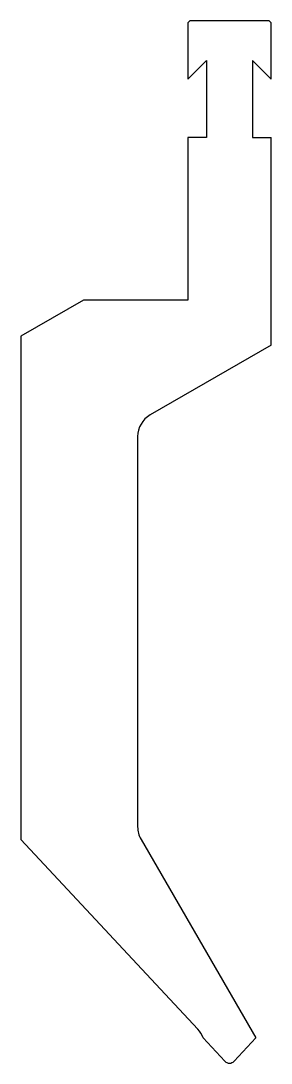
# Model space of a CAD drawing. Header units: metres. Extents: x -44 to 16, y -105 to 145.
import ezdxf

# ---------------------------------------------------------------- set-up
doc = ezdxf.new("R2010")
doc.units = ezdxf.units.M

msp = doc.modelspace()

# ---------------------------------------------------------------- linework, layer by layer
for p, q in [((-3.275055, 144.792562), (-3.775055, 144.292562)), ((-3.775055, 144.292562), (-3.775055, 130.792562)), ((15.724945, 144.792562), (-3.275055, 144.792562)), ((16.224945, 144.292562), (15.724945, 144.792562)), ((16.224945, 130.792562), (16.224945, 144.292562)), ((-3.775055, 130.792562), (0.724945, 135.292562)), ((0.724945, 135.292562), (0.724945, 116.792562)), ((11.724945, 135.292562), (11.724945, 116.792562)), ((16.224945, 130.792562), (11.724945, 135.292562)), ((-3.775055, 116.792562), (-3.775055, 77.792562)), ((0.724945, 116.792562), (-3.775055, 116.792562)), ((11.724945, 116.792562), (16.224945, 116.792562)), ((16.224945, 67.012562), (16.224945, 116.792562)), ((-28.775055, 77.792562), (-43.775055, 69.132308)), ((-3.775055, 77.792562), (-28.775055, 77.792562)), ((-43.775055, 69.132308), (-43.775055, -51.555282)), ((16.224945, 67.012562), (-12.775055, 50.269404)), ((-15.775055, 45.073251), (-15.775055, -48.526201)), ((-1.344753, -97.05621), (-43.775055, -51.555282)), ((-14.971207, -51.526201), (12.524945, -99.150934)), ((5.127914, -104.730436), (-0.075055, -99.150934)), ((12.524945, -99.150934), (7.321976, -104.730436))]:
    msp.add_line(p, q)
for centre, radius, start, end in [((-9.775055, 45.073251), 6, 120, 180), ((-9.775055, -48.526201), 6, 180, 210), ((-5.732875, -101.148201), 6, 19.443536, 43), ((6.224945, -103.707438), 1.5, 223, 317)]:
    msp.add_arc(centre, radius, start, end)

doc.saveas('drawing.dxf')
